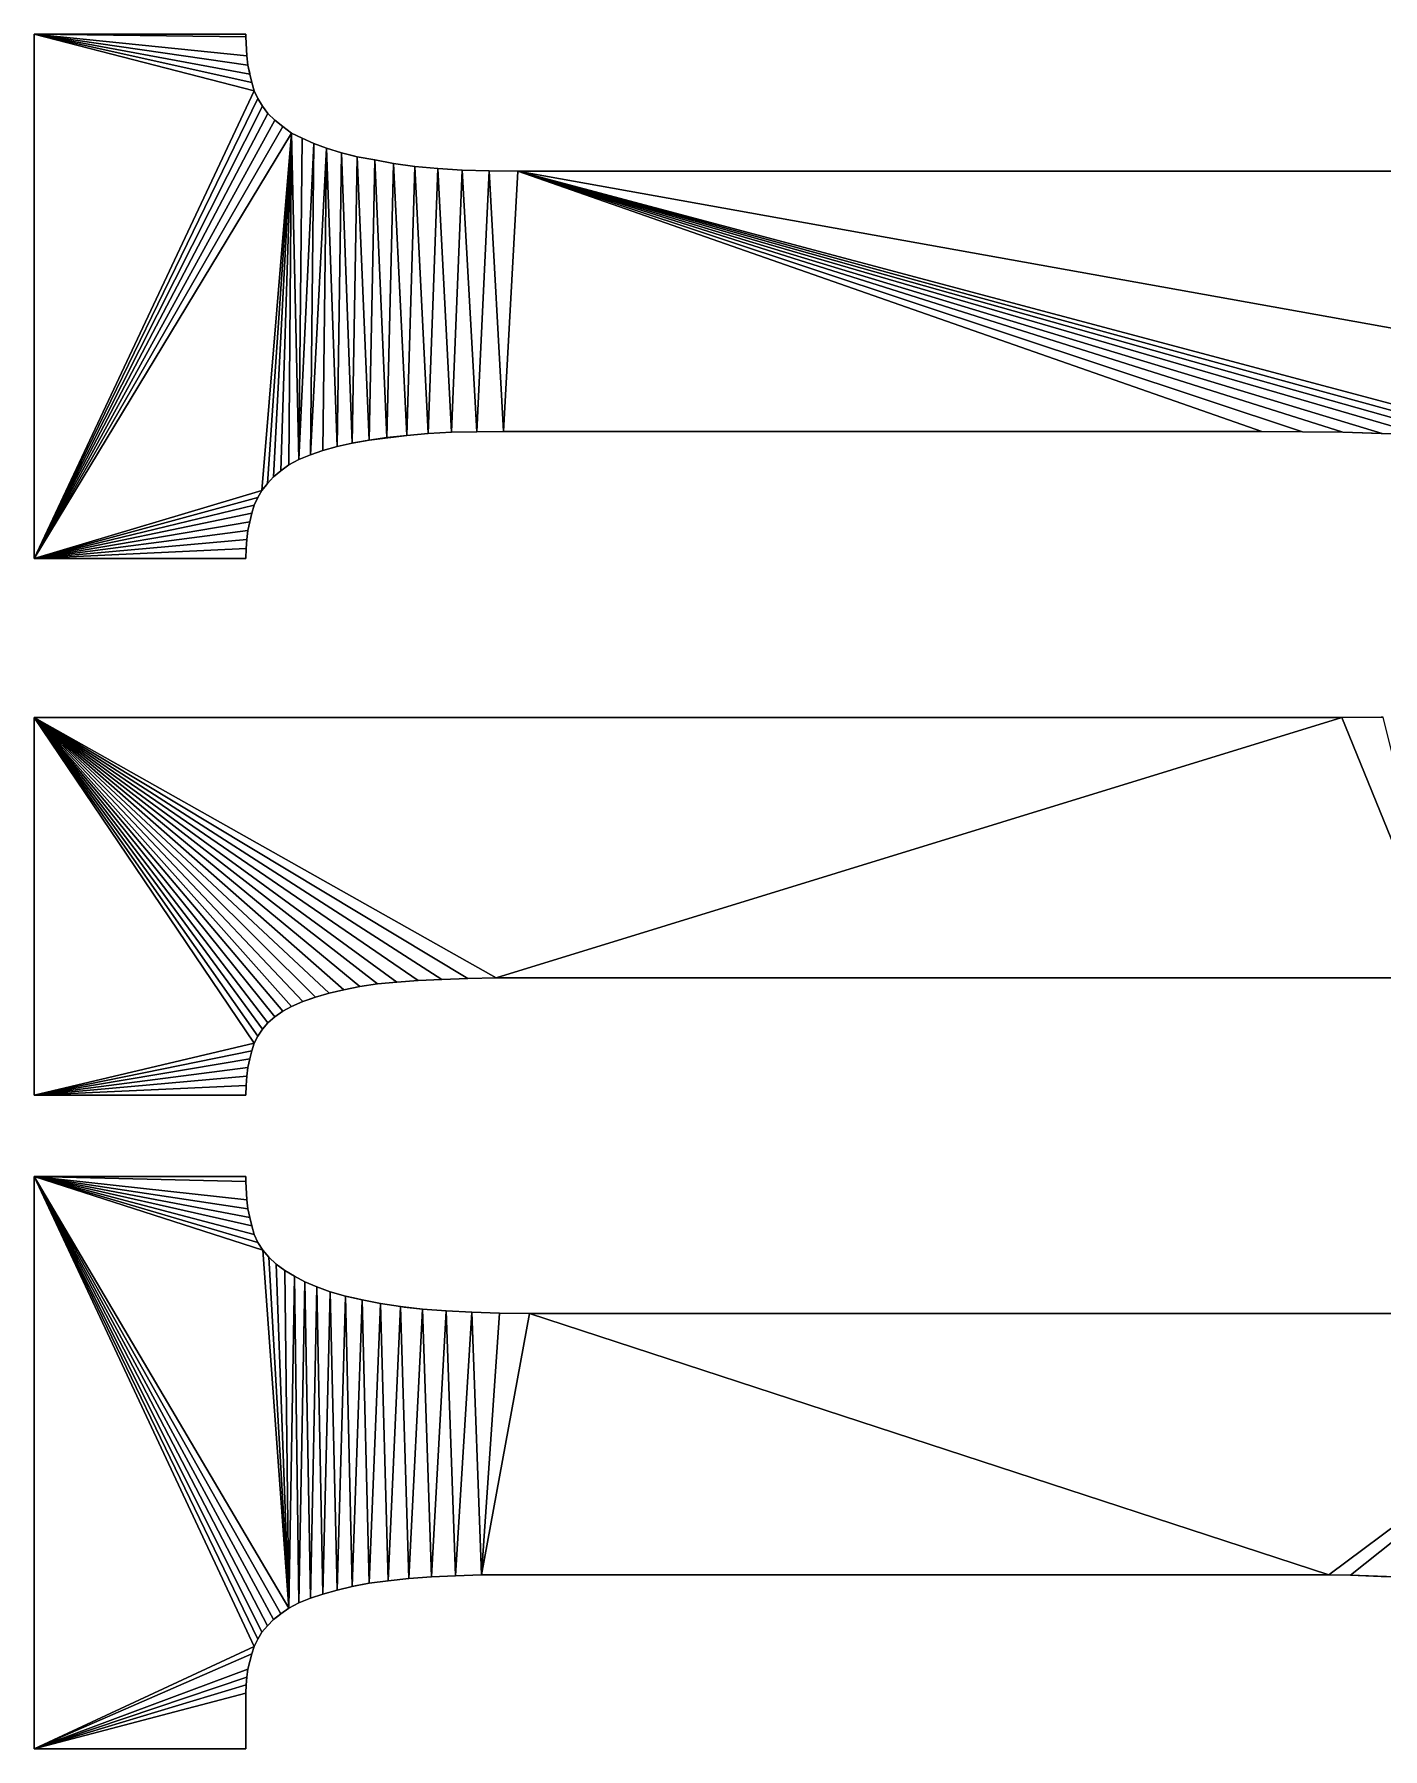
# Model space of a CAD drawing. Header units: inches. Extents: x 62 to 1153, y 3 to 780.
# Drawn here: x 387.752 to 391.11, y 221.421 to 225.691 of the extents above; entities that cross this region are included whole.
import ezdxf

# ---------------------------------------------------------------- set-up
doc = ezdxf.new("R2010")
doc.units = ezdxf.units.IN
doc.header["$MEASUREMENT"] = 0
doc.layers.add('ConstLine', color=6, linetype='Continuous')

msp = doc.modelspace()

# ---------------------------------------------------------------- linework, layer by layer
at = {"layer": 'ConstLine'}
for points in [[(388.2789, 225.6906, 5), (387.7519, 225.6906, 5), (388.2789, 225.6846, 5)], [(388.2809, 225.6366, 5), (388.2789, 225.6846, 5), (387.7519, 225.6906, 5)], [(388.2809, 225.6366, 5), (387.7519, 225.6906, 5), (388.2839, 225.6136, 5)], [(387.7519, 225.6906, 5), (388.2889, 225.5916, 5), (388.2839, 225.6136, 5)], [(387.7519, 225.6906, 5), (388.2939, 225.5706, 5), (388.2889, 225.5916, 5)], [(388.2939, 225.5706, 5), (387.7519, 225.6906, 5), (388.2999, 225.5496, 5)], [(387.7519, 225.6906, 5), (387.7519, 224.3846, 5), (388.2999, 225.5496, 5)], [(387.7519, 225.6906, 5), (388.2789, 225.6906, 5), (388.2789, 225.6906, 4)], [(387.7519, 225.6906, 4), (387.7519, 224.3846, 4), (387.7519, 225.6906, 5)], [(388.2789, 225.6906, 4), (387.7519, 225.6906, 4), (387.7519, 225.6906, 5)], [(387.7519, 224.3846, 4), (387.7519, 224.3846, 5), (387.7519, 225.6906, 5)], [(388.2789, 225.6906, 4), (388.2789, 225.6906, 5), (388.2789, 225.6846, 5)], [(388.2789, 225.6906, 4), (388.2789, 225.6846, 5), (388.2789, 225.6846, 4)], [(388.2789, 225.6846, 4), (388.2789, 225.6846, 5), (388.2809, 225.6366, 5)], [(388.2789, 225.6846, 4), (388.2809, 225.6366, 5), (388.2809, 225.6366, 4)], [(388.2809, 225.6366, 4), (388.2809, 225.6366, 5), (388.2839, 225.6136, 5)], [(388.2809, 225.6366, 4), (388.2839, 225.6136, 5), (388.2839, 225.6136, 4)], [(388.2839, 225.6136, 4), (388.2839, 225.6136, 5), (388.2886, 225.5926, 4)], [(388.2839, 225.6136, 5), (388.2889, 225.5916, 5), (388.2886, 225.5926, 4)], [(388.2889, 225.5916, 4), (388.2886, 225.5926, 4), (388.2889, 225.5916, 5)], [(388.2889, 225.5916, 4), (388.2889, 225.5916, 5), (388.2939, 225.5706, 5)], [(388.2889, 225.5916, 4), (388.2939, 225.5706, 5), (388.2939, 225.5706, 4)], [(388.3089, 225.5306, 5), (388.2999, 225.5496, 5), (387.7519, 224.3846, 5)], [(388.2939, 225.5706, 4), (388.2939, 225.5706, 5), (388.2999, 225.5496, 5)], [(388.2939, 225.5706, 4), (388.2999, 225.5496, 5), (388.2999, 225.5496, 4)], [(388.2999, 225.5496, 4), (388.2999, 225.5496, 5), (388.3089, 225.5306, 5)], [(388.2999, 225.5496, 4), (388.3089, 225.5306, 5), (388.3089, 225.5306, 4)], [(388.3199, 225.5116, 5), (388.3089, 225.5306, 5), (387.7519, 224.3846, 5)], [(388.3339, 225.4936, 5), (388.3199, 225.5116, 5), (387.7519, 224.3846, 5)], [(388.3089, 225.5306, 4), (388.3089, 225.5306, 5), (388.3199, 225.5116, 5)], [(388.3089, 225.5306, 4), (388.3199, 225.5116, 5), (388.3199, 225.5116, 4)], [(388.3199, 225.5116, 4), (388.3199, 225.5116, 5), (388.3339, 225.4936, 5)], [(388.3199, 225.5116, 4), (388.3339, 225.4936, 5), (388.3339, 225.4936, 4)], [(388.3509, 225.4766, 5), (388.3339, 225.4936, 5), (387.7519, 224.3846, 5)], [(388.3509, 225.4766, 5), (387.7519, 224.3846, 5), (388.3709, 225.4606, 5)], [(388.3929, 225.4446, 5), (388.3709, 225.4606, 5), (387.7519, 224.3846, 5)], [(388.3339, 225.4936, 4), (388.3339, 225.4936, 5), (388.3509, 225.4766, 5)], [(388.3339, 225.4936, 4), (388.3509, 225.4766, 5), (388.3509, 225.4766, 4)], [(388.3709, 225.4606, 4), (388.3509, 225.4766, 4), (388.3509, 225.4766, 5)], [(388.3709, 225.4606, 4), (388.3509, 225.4766, 5), (388.3709, 225.4606, 5)], [(388.3929, 225.4446, 4), (388.3709, 225.4606, 4), (388.3709, 225.4606, 5)], [(388.3929, 225.4446, 4), (388.3709, 225.4606, 5), (388.3929, 225.4446, 5)], [(387.7519, 224.3846, 5), (388.3189, 224.5546, 5), (388.3929, 225.4446, 5)], [(388.3329, 224.5716, 5), (388.3929, 225.4446, 5), (388.3189, 224.5546, 5)], [(388.3329, 224.5716, 5), (388.3479, 224.5886, 5), (388.3929, 225.4446, 5)], [(388.3479, 224.5886, 5), (388.3659, 224.6036, 5), (388.3929, 225.4446, 5)], [(388.3659, 224.6036, 5), (388.3859, 224.6186, 5), (388.3929, 225.4446, 5)], [(388.3859, 224.6186, 5), (388.4109, 224.6316, 5), (388.3929, 225.4446, 5)], [(388.4189, 225.4316, 5), (388.3929, 225.4446, 5), (388.4109, 224.6316, 5)], [(388.4189, 225.4316, 4), (388.3929, 225.4446, 4), (388.3929, 225.4446, 5)], [(388.4189, 225.4316, 4), (388.3929, 225.4446, 5), (388.4189, 225.4316, 5)], [(388.4479, 225.4186, 5), (388.4189, 225.4316, 5), (388.4109, 224.6316, 5)], [(388.4109, 224.6316, 5), (388.4399, 224.6436, 5), (388.4479, 225.4186, 5)], [(388.4479, 225.4186, 4), (388.4189, 225.4316, 4), (388.4189, 225.4316, 5)], [(388.4479, 225.4186, 4), (388.4189, 225.4316, 5), (388.4479, 225.4186, 5)], [(388.4799, 225.4066, 5), (388.4479, 225.4186, 5), (388.4399, 224.6436, 5)], [(388.4799, 225.4066, 4), (388.4479, 225.4186, 4), (388.4479, 225.4186, 5)], [(388.4799, 225.4066, 4), (388.4479, 225.4186, 5), (388.4799, 225.4066, 5)], [(388.4399, 224.6436, 5), (388.4709, 224.6536, 5), (388.4799, 225.4066, 5)], [(388.4709, 224.6536, 5), (388.5059, 224.6636, 5), (388.4799, 225.4066, 5)], [(388.5169, 225.3956, 5), (388.4799, 225.4066, 5), (388.5059, 224.6636, 5)], [(388.5169, 225.3956, 4), (388.4799, 225.4066, 4), (388.4799, 225.4066, 5)], [(388.5169, 225.3956, 4), (388.4799, 225.4066, 5), (388.5169, 225.3956, 5)], [(388.5059, 224.6636, 5), (388.5439, 224.6726, 5), (388.5169, 225.3956, 5)], [(388.5559, 225.3856, 5), (388.5169, 225.3956, 5), (388.5439, 224.6726, 5)], [(388.5469, 225.3879, 4), (388.5169, 225.3956, 4), (388.5169, 225.3956, 5)], [(388.5469, 225.3879, 4), (388.5169, 225.3956, 5), (388.5559, 225.3856, 5)], [(388.5439, 224.6726, 5), (388.5859, 224.6796, 5), (388.5559, 225.3856, 5)], [(388.5493, 225.3873, 4), (388.5469, 225.3879, 4), (388.5559, 225.3856, 5)], [(388.5559, 225.3856, 4), (388.5493, 225.3873, 4), (388.5559, 225.3856, 5)], [(388.5999, 225.3776, 5), (388.5559, 225.3856, 5), (388.5859, 224.6796, 5)], [(388.5999, 225.3776, 4), (388.5559, 225.3856, 4), (388.5559, 225.3856, 5)], [(388.5999, 225.3776, 4), (388.5559, 225.3856, 5), (388.5999, 225.3776, 5)], [(388.5859, 224.6796, 5), (388.6299, 224.6866, 5), (388.5999, 225.3776, 5)], [(388.6469, 225.3686, 5), (388.5999, 225.3776, 5), (388.6299, 224.6866, 5)], [(388.6469, 225.3686, 4), (388.5999, 225.3776, 4), (388.5999, 225.3776, 5)], [(388.6469, 225.3686, 4), (388.5999, 225.3776, 5), (388.6469, 225.3686, 5)], [(388.6299, 224.6866, 5), (388.6799, 224.6916, 5), (388.6469, 225.3686, 5)], [(388.6999, 225.3616, 5), (388.6469, 225.3686, 5), (388.6799, 224.6916, 5)], [(388.6999, 225.3616, 4), (388.6469, 225.3686, 4), (388.6469, 225.3686, 5)], [(388.6999, 225.3616, 4), (388.6469, 225.3686, 5), (388.6999, 225.3616, 5)], [(388.6799, 224.6916, 5), (388.7329, 224.6966, 5), (388.6999, 225.3616, 5)], [(388.7569, 225.3566, 5), (388.6999, 225.3616, 5), (388.7329, 224.6966, 5)], [(388.7569, 225.3566, 4), (388.6999, 225.3616, 4), (388.6999, 225.3616, 5)], [(388.7569, 225.3566, 4), (388.6999, 225.3616, 5), (388.7569, 225.3566, 5)], [(388.7329, 224.6966, 5), (388.7909, 224.6996, 5), (388.7569, 225.3566, 5)], [(388.8179, 225.3526, 5), (388.7569, 225.3566, 5), (388.7909, 224.6996, 5)], [(388.8179, 225.3526, 4), (388.7569, 225.3566, 4), (388.7569, 225.3566, 5)], [(388.8179, 225.3526, 4), (388.7569, 225.3566, 5), (388.8179, 225.3526, 5)], [(388.7909, 224.6996, 5), (388.8539, 224.7006, 5), (388.8179, 225.3526, 5)], [(388.8849, 225.3506, 5), (388.8179, 225.3526, 5), (388.8539, 224.7006, 5)], [(388.8849, 225.3506, 4), (388.8179, 225.3526, 4), (388.8179, 225.3526, 5)], [(388.8849, 225.3506, 4), (388.8179, 225.3526, 5), (388.8849, 225.3506, 5)], [(388.8539, 224.7006, 5), (388.9209, 224.7016, 5), (388.8849, 225.3506, 5)], [(388.9559, 225.3496, 5), (388.8849, 225.3506, 5), (388.9209, 224.7016, 5)], [(388.9559, 225.3496, 4), (388.8849, 225.3506, 4), (388.8849, 225.3506, 5)], [(388.9559, 225.3496, 4), (388.8849, 225.3506, 5), (388.9559, 225.3496, 5)], [(390.8089, 224.7016, 5), (388.9559, 225.3496, 5), (388.9209, 224.7016, 5)], [(391.3939, 224.6826, 5), (391.4839, 224.6766, 5), (388.9559, 225.3496, 5)], [(391.2999, 224.6886, 5), (391.3939, 224.6826, 5), (388.9559, 225.3496, 5)], [(388.9559, 225.3496, 5), (391.1089, 224.6966, 5), (391.2049, 224.6936, 5)], [(391.2049, 224.6936, 5), (391.2999, 224.6886, 5), (388.9559, 225.3496, 5)], [(391.1089, 224.6966, 5), (388.9559, 225.3496, 5), (391.0109, 224.6996, 5)], [(390.9109, 224.7006, 5), (391.0109, 224.6996, 5), (388.9559, 225.3496, 5)], [(390.9109, 224.7006, 5), (388.9559, 225.3496, 5), (390.8089, 224.7016, 5)], [(388.9559, 225.3496, 5), (394.1449, 225.3496, 5), (392.1309, 225.3496, 4)], [(392.1309, 225.3496, 4), (388.9559, 225.3496, 4), (388.9559, 225.3496, 5)], [(388.9559, 225.3496, 5), (392.3769, 224.7356, 5), (394.1449, 225.3496, 5)], [(388.9559, 225.3496, 5), (391.4839, 224.6766, 5), (392.3769, 224.7356, 5)], [(388.6299, 224.6866, 4), (388.5859, 224.6796, 4), (388.6799, 224.6916, 4)], [(388.6799, 224.6916, 4), (388.6799, 224.6916, 5), (388.6299, 224.6866, 5)], [(388.6799, 224.6916, 4), (388.6299, 224.6866, 5), (388.6299, 224.6866, 4)], [(388.7329, 224.6966, 4), (388.7329, 224.6966, 5), (388.6799, 224.6916, 5)], [(388.7329, 224.6966, 4), (388.6799, 224.6916, 5), (388.6799, 224.6916, 4)], [(388.7909, 224.6996, 4), (388.7909, 224.6996, 5), (388.7329, 224.6966, 5)], [(388.7909, 224.6996, 4), (388.7329, 224.6966, 5), (388.7329, 224.6966, 4)], [(388.8539, 224.7006, 4), (388.8539, 224.7006, 5), (388.7909, 224.6996, 5)], [(388.8539, 224.7006, 4), (388.7909, 224.6996, 5), (388.7909, 224.6996, 4)], [(388.9209, 224.7016, 4), (388.9209, 224.7016, 5), (388.8539, 224.7006, 5)], [(388.9209, 224.7016, 4), (388.8539, 224.7006, 5), (388.8539, 224.7006, 4)], [(388.9209, 224.7016, 4), (390.8089, 224.7016, 4), (388.9209, 224.7016, 5)], [(390.8089, 224.7016, 5), (388.9209, 224.7016, 5), (390.8089, 224.7016, 4)], [(390.9109, 224.7006, 4), (390.9109, 224.7006, 5), (390.8089, 224.7016, 5)], [(390.9109, 224.7006, 4), (390.8089, 224.7016, 5), (390.8089, 224.7016, 4)], [(391.0109, 224.6996, 4), (391.0109, 224.6996, 5), (390.9109, 224.7006, 5)], [(391.0109, 224.6996, 4), (390.9109, 224.7006, 5), (390.9109, 224.7006, 4)], [(391.0109, 224.6996, 4), (391.1069, 224.6967, 4), (391.0109, 224.6996, 5)], [(391.1089, 224.6966, 5), (391.0109, 224.6996, 5), (391.1069, 224.6967, 4)], [(391.1089, 224.6966, 4), (391.1089, 224.6966, 5), (391.1069, 224.6967, 4)], [(391.2049, 224.6936, 4), (391.2049, 224.6936, 5), (391.1089, 224.6966, 5)], [(391.2049, 224.6936, 4), (391.1089, 224.6966, 5), (391.1089, 224.6966, 4)], [(388.4709, 224.6536, 4), (388.4709, 224.6536, 5), (388.4399, 224.6436, 5)], [(388.4709, 224.6536, 4), (388.4399, 224.6436, 5), (388.4399, 224.6436, 4)], [(388.5059, 224.6636, 4), (388.5059, 224.6636, 5), (388.4709, 224.6536, 5)], [(388.5059, 224.6636, 4), (388.4709, 224.6536, 5), (388.4709, 224.6536, 4)], [(388.5439, 224.6726, 4), (388.5439, 224.6726, 5), (388.5059, 224.6636, 5)], [(388.5439, 224.6726, 4), (388.5059, 224.6636, 5), (388.5059, 224.6636, 4)], [(388.5859, 224.6796, 5), (388.5439, 224.6726, 5), (388.5469, 224.6731, 4)], [(388.5439, 224.6726, 4), (388.5469, 224.6731, 4), (388.5439, 224.6726, 5)], [(388.5859, 224.6796, 4), (388.5859, 224.6796, 5), (388.5469, 224.6731, 4)], [(388.6299, 224.6866, 4), (388.6299, 224.6866, 5), (388.5859, 224.6796, 5)], [(388.6299, 224.6866, 4), (388.5859, 224.6796, 5), (388.5859, 224.6796, 4)], [(388.3659, 224.6036, 4), (388.3659, 224.6036, 5), (388.3479, 224.5886, 5)], [(388.3659, 224.6036, 4), (388.3479, 224.5886, 5), (388.3479, 224.5886, 4)], [(388.3859, 224.6186, 4), (388.3859, 224.6186, 5), (388.3659, 224.6036, 5)], [(388.3859, 224.6186, 4), (388.3659, 224.6036, 5), (388.3659, 224.6036, 4)], [(388.4109, 224.6316, 4), (388.4109, 224.6316, 5), (388.3859, 224.6186, 5)], [(388.4109, 224.6316, 4), (388.3859, 224.6186, 5), (388.3859, 224.6186, 4)], [(388.4399, 224.6436, 4), (388.4399, 224.6436, 5), (388.4109, 224.6316, 5)], [(388.4399, 224.6436, 4), (388.4109, 224.6316, 5), (388.4109, 224.6316, 4)], [(388.3329, 224.5716, 5), (388.3189, 224.5546, 5), (388.3304, 224.5686, 4)], [(388.3189, 224.5546, 4), (388.3304, 224.5686, 4), (388.3189, 224.5546, 5)], [(388.3329, 224.5716, 4), (388.3329, 224.5716, 5), (388.3304, 224.5686, 4)], [(388.3479, 224.5886, 4), (388.3479, 224.5886, 5), (388.3329, 224.5716, 5)], [(388.3479, 224.5886, 4), (388.3329, 224.5716, 5), (388.3329, 224.5716, 4)], [(388.3189, 224.5546, 5), (387.7519, 224.3846, 5), (388.3089, 224.5366, 5)], [(388.2999, 224.5176, 5), (388.3089, 224.5366, 5), (387.7519, 224.3846, 5)], [(388.2939, 224.4976, 5), (388.2999, 224.5176, 5), (387.7519, 224.3846, 5)], [(388.2999, 224.5176, 4), (388.2999, 224.5176, 5), (388.2939, 224.4976, 5)], [(388.2999, 224.5176, 4), (388.2939, 224.4976, 5), (388.2939, 224.4976, 4)], [(388.3089, 224.5366, 4), (388.3089, 224.5366, 5), (388.2999, 224.5176, 5)], [(388.3089, 224.5366, 4), (388.2999, 224.5176, 5), (388.2999, 224.5176, 4)], [(388.3189, 224.5546, 4), (388.3189, 224.5546, 5), (388.3089, 224.5366, 5)], [(388.3189, 224.5546, 4), (388.3089, 224.5366, 5), (388.3089, 224.5366, 4)], [(388.2889, 224.4766, 5), (388.2939, 224.4976, 5), (387.7519, 224.3846, 5)], [(388.2839, 224.4546, 5), (388.2889, 224.4766, 5), (387.7519, 224.3846, 5)], [(388.2889, 224.4766, 4), (388.2889, 224.4766, 5), (388.2839, 224.4546, 5)], [(388.2889, 224.4766, 4), (388.2839, 224.4546, 5), (388.2839, 224.4546, 4)], [(388.2939, 224.4976, 4), (388.2939, 224.4976, 5), (388.2889, 224.4766, 5)], [(388.2939, 224.4976, 4), (388.2889, 224.4766, 5), (388.2889, 224.4766, 4)], [(388.2809, 224.4326, 5), (388.2839, 224.4546, 5), (387.7519, 224.3846, 5)], [(388.2799, 224.4096, 5), (388.2809, 224.4326, 5), (387.7519, 224.3846, 5)], [(388.2809, 224.4326, 4), (388.2809, 224.4326, 5), (388.2799, 224.4096, 5)], [(388.2809, 224.4326, 4), (388.2799, 224.4096, 5), (388.2799, 224.4096, 4)], [(388.2839, 224.4546, 4), (388.2839, 224.4546, 5), (388.2809, 224.4326, 5)], [(388.2839, 224.4546, 4), (388.2809, 224.4326, 5), (388.2809, 224.4326, 4)], [(388.2789, 224.3846, 5), (388.2799, 224.4096, 5), (387.7519, 224.3846, 5)], [(388.2799, 224.4096, 4), (388.2799, 224.4096, 5), (388.2789, 224.3846, 5)], [(388.2799, 224.4096, 4), (388.2789, 224.3846, 5), (388.2789, 224.3846, 4)], [(388.2789, 224.3846, 5), (387.7519, 224.3846, 5), (387.7519, 224.3846, 4)], [(388.2789, 224.3846, 5), (387.7519, 224.3846, 4), (388.2789, 224.3846, 4)], [(388.8319, 223.3386, 5), (388.9019, 223.3406, 5), (387.7519, 223.9886, 5)], [(391.0089, 223.9886, 5), (387.7519, 223.9886, 5), (388.9019, 223.3406, 5)], [(388.7669, 223.3366, 5), (388.8319, 223.3386, 5), (387.7519, 223.9886, 5)], [(388.6549, 223.3296, 5), (388.7079, 223.3336, 5), (387.7519, 223.9886, 5)], [(388.7079, 223.3336, 5), (388.7669, 223.3366, 5), (387.7519, 223.9886, 5)], [(388.6069, 223.3256, 5), (388.6549, 223.3296, 5), (387.7519, 223.9886, 5)], [(388.5629, 223.3186, 5), (388.6069, 223.3256, 5), (387.7519, 223.9886, 5)], [(388.5629, 223.3186, 5), (387.7519, 223.9886, 5), (388.5229, 223.3106, 5)], [(388.4859, 223.3026, 5), (387.7519, 223.9886, 5), (388.4519, 223.2926, 5)], [(388.4859, 223.3026, 5), (388.5229, 223.3106, 5), (387.7519, 223.9886, 5)], [(388.4519, 223.2926, 5), (387.7519, 223.9886, 5), (388.4209, 223.2816, 5)], [(388.3929, 223.2696, 5), (388.4209, 223.2816, 5), (387.7519, 223.9886, 5)], [(388.3509, 223.2436, 5), (388.3709, 223.2576, 5), (387.7519, 223.9886, 5)], [(388.3709, 223.2576, 5), (388.3929, 223.2696, 5), (387.7519, 223.9886, 5)], [(388.3339, 223.2286, 5), (388.3509, 223.2436, 5), (387.7519, 223.9886, 5)], [(388.3199, 223.2126, 5), (388.3339, 223.2286, 5), (387.7519, 223.9886, 5)], [(387.7519, 223.0486, 5), (388.2999, 223.1776, 5), (387.7519, 223.9886, 5)], [(388.3199, 223.2126, 5), (387.7519, 223.9886, 5), (388.3089, 223.1956, 5)], [(388.3089, 223.1956, 5), (387.7519, 223.9886, 5), (388.2999, 223.1776, 5)], [(391.0089, 223.9886, 4), (387.7519, 223.9886, 5), (391.0089, 223.9886, 5)], [(391.0089, 223.9886, 4), (387.7519, 223.9886, 4), (387.7519, 223.9886, 5)], [(387.7519, 223.0486, 5), (387.7519, 223.9886, 5), (387.7519, 223.0486, 4)], [(387.7519, 223.9886, 4), (387.7519, 223.0486, 4), (387.7519, 223.9886, 5)], [(391.0089, 223.9886, 5), (388.9019, 223.3406, 5), (391.2729, 223.3406, 5)], [(391.1119, 223.9896, 5), (391.0089, 223.9886, 5), (391.2729, 223.3406, 5)], [(391.1069, 223.9896, 4), (391.0089, 223.9886, 4), (391.0089, 223.9886, 5)], [(391.1069, 223.9896, 4), (391.0089, 223.9886, 5), (391.1119, 223.9896, 5)], [(391.1119, 223.9896, 4), (391.1069, 223.9896, 4), (391.1119, 223.9896, 5)], [(388.6069, 223.3256, 4), (388.6069, 223.3256, 5), (388.5629, 223.3186, 5)], [(388.6069, 223.3256, 4), (388.5629, 223.3186, 5), (388.5629, 223.3186, 4)], [(388.6549, 223.3296, 4), (388.6549, 223.3296, 5), (388.6069, 223.3256, 5)], [(388.6549, 223.3296, 4), (388.6069, 223.3256, 5), (388.6069, 223.3256, 4)], [(388.7079, 223.3336, 4), (388.7079, 223.3336, 5), (388.6549, 223.3296, 5)], [(388.7079, 223.3336, 4), (388.6549, 223.3296, 5), (388.6549, 223.3296, 4)], [(388.7669, 223.3366, 4), (388.7669, 223.3366, 5), (388.7079, 223.3336, 5)], [(388.7669, 223.3366, 4), (388.7079, 223.3336, 5), (388.7079, 223.3336, 4)], [(388.8319, 223.3386, 4), (388.8319, 223.3386, 5), (388.7669, 223.3366, 5)], [(388.8319, 223.3386, 4), (388.7669, 223.3366, 5), (388.7669, 223.3366, 4)], [(388.9019, 223.3406, 4), (388.9019, 223.3406, 5), (388.8319, 223.3386, 5)], [(388.9019, 223.3406, 4), (388.8319, 223.3386, 5), (388.8319, 223.3386, 4)], [(388.9019, 223.3406, 4), (391.2729, 223.3406, 4), (388.9019, 223.3406, 5)], [(391.2729, 223.3406, 5), (388.9019, 223.3406, 5), (391.2729, 223.3406, 4)], [(388.4209, 223.2816, 4), (388.4209, 223.2816, 5), (388.3929, 223.2696, 5)], [(388.3929, 223.2696, 5), (388.3929, 223.2696, 4), (388.4209, 223.2816, 4)], [(388.4209, 223.2816, 5), (388.4406, 223.2886, 4), (388.4519, 223.2926, 5)], [(388.4209, 223.2816, 4), (388.4406, 223.2886, 4), (388.4209, 223.2816, 5)], [(388.4519, 223.2926, 4), (388.4519, 223.2926, 5), (388.4406, 223.2886, 4)], [(388.4519, 223.2926, 5), (388.4519, 223.2926, 4), (388.4859, 223.3026, 5)], [(388.4859, 223.3026, 4), (388.4859, 223.3026, 5), (388.4519, 223.2926, 4)], [(388.4859, 223.3026, 5), (388.4859, 223.3026, 4), (388.5229, 223.3106, 5)], [(388.5229, 223.3106, 5), (388.4859, 223.3026, 4), (388.5229, 223.3106, 4)], [(388.5229, 223.3106, 5), (388.5469, 223.3154, 4), (388.5629, 223.3186, 5)], [(388.5229, 223.3106, 4), (388.5469, 223.3154, 4), (388.5229, 223.3106, 5)], [(388.5629, 223.3186, 4), (388.5629, 223.3186, 5), (388.5469, 223.3154, 4)], [(388.3509, 223.2436, 5), (388.3339, 223.2286, 5), (388.3339, 223.2286, 4)], [(388.3509, 223.2436, 4), (388.3509, 223.2436, 5), (388.3339, 223.2286, 4)], [(388.3709, 223.2576, 5), (388.3509, 223.2436, 5), (388.3709, 223.2576, 4)], [(388.3509, 223.2436, 5), (388.3509, 223.2436, 4), (388.3709, 223.2576, 4)], [(388.3709, 223.2576, 5), (388.3709, 223.2576, 4), (388.3929, 223.2696, 5)], [(388.3929, 223.2696, 4), (388.3929, 223.2696, 5), (388.3709, 223.2576, 4)], [(388.3089, 223.1956, 4), (388.3089, 223.1956, 5), (388.2999, 223.1776, 5)], [(388.3089, 223.1956, 4), (388.2999, 223.1776, 5), (388.2999, 223.1776, 4)], [(388.3089, 223.1956, 4), (388.3199, 223.2126, 4), (388.3089, 223.1956, 5)], [(388.3199, 223.2126, 5), (388.3089, 223.1956, 5), (388.3199, 223.2126, 4)], [(388.3199, 223.2126, 5), (388.3199, 223.2126, 4), (388.3339, 223.2286, 5)], [(388.3339, 223.2286, 4), (388.3339, 223.2286, 5), (388.3199, 223.2126, 4)], [(388.2939, 223.1586, 5), (388.2999, 223.1776, 5), (387.7519, 223.0486, 5)], [(388.2889, 223.1386, 5), (388.2939, 223.1586, 5), (387.7519, 223.0486, 5)], [(388.2939, 223.1586, 4), (388.2939, 223.1586, 5), (388.2889, 223.1386, 5)], [(388.2939, 223.1586, 4), (388.2889, 223.1386, 5), (388.2889, 223.1386, 4)], [(388.2999, 223.1776, 5), (388.2939, 223.1586, 5), (388.2939, 223.1586, 4)], [(388.2999, 223.1776, 4), (388.2999, 223.1776, 5), (388.2939, 223.1586, 4)], [(388.2839, 223.1176, 5), (388.2889, 223.1386, 5), (387.7519, 223.0486, 5)], [(388.2809, 223.0956, 5), (388.2839, 223.1176, 5), (387.7519, 223.0486, 5)], [(388.2809, 223.0956, 5), (388.2809, 223.0956, 4), (388.2839, 223.1176, 5)], [(388.2839, 223.1176, 4), (388.2839, 223.1176, 5), (388.2809, 223.0956, 4)], [(388.2839, 223.1176, 5), (388.2839, 223.1176, 4), (388.2889, 223.1386, 5)], [(388.2889, 223.1386, 4), (388.2889, 223.1386, 5), (388.2839, 223.1176, 4)], [(388.2799, 223.0726, 5), (388.2809, 223.0956, 5), (387.7519, 223.0486, 5)], [(387.7519, 223.0486, 5), (388.2789, 223.0486, 5), (388.2799, 223.0726, 5)], [(388.2789, 223.0486, 4), (388.2799, 223.0726, 4), (388.2789, 223.0486, 5)], [(388.2799, 223.0726, 5), (388.2789, 223.0486, 5), (388.2799, 223.0726, 4)], [(388.2799, 223.0726, 4), (388.2809, 223.0956, 4), (388.2799, 223.0726, 5)], [(388.2809, 223.0956, 5), (388.2799, 223.0726, 5), (388.2809, 223.0956, 4)], [(388.2789, 223.0486, 4), (388.2789, 223.0486, 5), (387.7519, 223.0486, 4)], [(387.7519, 223.0486, 5), (387.7519, 223.0486, 4), (388.2789, 223.0486, 5)], [(388.2809, 222.7876, 5), (388.2789, 222.8336, 5), (387.7519, 222.8456, 5)], [(387.7519, 222.8456, 5), (388.2789, 222.8336, 5), (388.2789, 222.8456, 5)], [(388.2889, 222.7436, 5), (388.2839, 222.7656, 5), (387.7519, 222.8456, 5)], [(388.2809, 222.7876, 5), (387.7519, 222.8456, 5), (388.2839, 222.7656, 5)], [(388.2939, 222.7226, 5), (388.2889, 222.7436, 5), (387.7519, 222.8456, 5)], [(388.2999, 222.7016, 5), (388.2939, 222.7226, 5), (387.7519, 222.8456, 5)], [(388.3089, 222.6816, 5), (388.2999, 222.7016, 5), (387.7519, 222.8456, 5)], [(388.3859, 221.7706, 5), (387.7519, 222.8456, 5), (388.3659, 221.7566, 5)], [(388.3479, 221.7426, 5), (388.3659, 221.7566, 5), (387.7519, 222.8456, 5)], [(388.3479, 221.7426, 5), (387.7519, 222.8456, 5), (388.3329, 221.7266, 5)], [(388.3189, 221.7106, 5), (388.3329, 221.7266, 5), (387.7519, 222.8456, 5)], [(388.3089, 221.6936, 5), (388.3189, 221.7106, 5), (387.7519, 222.8456, 5)], [(388.3089, 221.6936, 5), (387.7519, 222.8456, 5), (388.2999, 221.6756, 5)], [(387.7519, 222.8456, 5), (387.7519, 221.4206, 5), (388.2999, 221.6756, 5)], [(387.7519, 222.8456, 5), (388.3859, 221.7706, 5), (388.3209, 222.6626, 5)], [(388.3209, 222.6626, 5), (388.3089, 222.6816, 5), (387.7519, 222.8456, 5)], [(388.2789, 222.8456, 4), (387.7519, 222.8456, 4), (388.2789, 222.8456, 5)], [(387.7519, 222.8456, 4), (387.7519, 222.8456, 5), (388.2789, 222.8456, 5)], [(387.7519, 222.8456, 4), (387.7519, 221.4206, 4), (387.7519, 221.4206, 5)], [(387.7519, 222.8456, 4), (387.7519, 221.4206, 5), (387.7519, 222.8456, 5)], [(388.2789, 222.8336, 4), (388.2789, 222.8456, 5), (388.2789, 222.8336, 5)], [(388.2789, 222.8336, 4), (388.2789, 222.8456, 4), (388.2789, 222.8456, 5)], [(388.2809, 222.7876, 4), (388.2789, 222.8336, 4), (388.2809, 222.7876, 5)], [(388.2789, 222.8336, 5), (388.2809, 222.7876, 5), (388.2789, 222.8336, 4)], [(388.2809, 222.7876, 4), (388.2809, 222.7876, 5), (388.2839, 222.7656, 5)], [(388.2839, 222.7656, 4), (388.2809, 222.7876, 4), (388.2839, 222.7656, 5)], [(388.2889, 222.7436, 4), (388.2839, 222.7656, 4), (388.2889, 222.7436, 5)], [(388.2839, 222.7656, 5), (388.2889, 222.7436, 5), (388.2839, 222.7656, 4)], [(388.2939, 222.7226, 5), (388.2939, 222.7226, 4), (388.2889, 222.7436, 5)], [(388.2889, 222.7436, 4), (388.2889, 222.7436, 5), (388.2939, 222.7226, 4)], [(388.2999, 222.7016, 4), (388.2939, 222.7226, 4), (388.2999, 222.7016, 5)], [(388.2939, 222.7226, 5), (388.2999, 222.7016, 5), (388.2939, 222.7226, 4)], [(388.2999, 222.7016, 4), (388.2999, 222.7016, 5), (388.3089, 222.6816, 5)], [(388.2999, 222.7016, 4), (388.3089, 222.6816, 5), (388.3089, 222.6816, 4)], [(388.3089, 222.6816, 4), (388.3089, 222.6816, 5), (388.3209, 222.6626, 4)], [(388.3209, 222.6626, 5), (388.3209, 222.6626, 4), (388.3089, 222.6816, 5)], [(388.3359, 222.6446, 5), (388.3209, 222.6626, 5), (388.3859, 221.7706, 5)], [(388.3359, 222.6446, 4), (388.3209, 222.6626, 4), (388.3359, 222.6446, 5)], [(388.3209, 222.6626, 5), (388.3359, 222.6446, 5), (388.3209, 222.6626, 4)], [(388.3539, 222.6276, 5), (388.3359, 222.6446, 5), (388.3859, 221.7706, 5)], [(388.3539, 222.6276, 4), (388.3359, 222.6446, 5), (388.3539, 222.6276, 5)], [(388.3359, 222.6446, 5), (388.3539, 222.6276, 4), (388.3359, 222.6446, 4)], [(388.3539, 222.6276, 5), (388.3859, 221.7706, 5), (388.3759, 222.6116, 5)], [(388.3539, 222.6276, 4), (388.3539, 222.6276, 5), (388.3759, 222.6116, 5)], [(388.3759, 222.6116, 4), (388.3539, 222.6276, 4), (388.3759, 222.6116, 5)], [(388.3759, 222.6116, 5), (388.3859, 221.7706, 5), (388.3999, 222.5976, 5)], [(388.3999, 222.5976, 4), (388.3759, 222.6116, 5), (388.3999, 222.5976, 5)], [(388.3759, 222.6116, 5), (388.3999, 222.5976, 4), (388.3759, 222.6116, 4)], [(388.4109, 221.7836, 5), (388.3999, 222.5976, 5), (388.3859, 221.7706, 5)], [(388.4259, 222.5836, 5), (388.3999, 222.5976, 5), (388.4109, 221.7836, 5)], [(388.4259, 222.5836, 5), (388.4259, 222.5836, 4), (388.3999, 222.5976, 5)], [(388.3999, 222.5976, 4), (388.3999, 222.5976, 5), (388.4259, 222.5836, 4)], [(388.4109, 221.7836, 5), (388.4399, 221.7956, 5), (388.4259, 222.5836, 5)], [(388.4559, 222.5706, 5), (388.4259, 222.5836, 5), (388.4399, 221.7956, 5)], [(388.4559, 222.5706, 4), (388.4259, 222.5836, 4), (388.4559, 222.5706, 5)], [(388.4259, 222.5836, 5), (388.4559, 222.5706, 5), (388.4259, 222.5836, 4)], [(388.4399, 221.7956, 5), (388.4709, 221.8056, 5), (388.4559, 222.5706, 5)], [(388.4889, 222.5586, 5), (388.4559, 222.5706, 5), (388.4709, 221.8056, 5)], [(388.4889, 222.5586, 4), (388.4559, 222.5706, 5), (388.4889, 222.5586, 5)], [(388.4889, 222.5586, 4), (388.4559, 222.5706, 4), (388.4559, 222.5706, 5)], [(388.4709, 221.8056, 5), (388.5059, 221.8156, 5), (388.4889, 222.5586, 5)], [(388.5269, 222.5476, 5), (388.4889, 222.5586, 5), (388.5059, 221.8156, 5)], [(388.4889, 222.5586, 5), (388.5269, 222.5476, 5), (388.4889, 222.5586, 4)], [(388.5269, 222.5476, 4), (388.4889, 222.5586, 4), (388.5269, 222.5476, 5)], [(388.5059, 221.8156, 5), (388.5439, 221.8246, 5), (388.5269, 222.5476, 5)], [(388.5689, 222.5386, 5), (388.5269, 222.5476, 5), (388.5439, 221.8246, 5)], [(388.5269, 222.5476, 5), (388.5689, 222.5386, 5), (388.5469, 222.5433, 4)], [(388.5469, 222.5433, 4), (388.5269, 222.5476, 4), (388.5269, 222.5476, 5)], [(388.5439, 221.8246, 5), (388.5859, 221.8326, 5), (388.5689, 222.5386, 5)], [(388.5689, 222.5386, 4), (388.5469, 222.5433, 4), (388.5689, 222.5386, 5)], [(388.6139, 222.5296, 5), (388.5689, 222.5386, 5), (388.5859, 221.8326, 5)], [(388.6139, 222.5296, 4), (388.5689, 222.5386, 4), (388.5689, 222.5386, 5)], [(388.6139, 222.5296, 4), (388.5689, 222.5386, 5), (388.6139, 222.5296, 5)], [(388.5859, 221.8326, 5), (388.6329, 221.8386, 5), (388.6139, 222.5296, 5)], [(388.6639, 222.5216, 5), (388.6139, 222.5296, 5), (388.6329, 221.8386, 5)], [(388.6639, 222.5216, 4), (388.6139, 222.5296, 4), (388.6139, 222.5296, 5)], [(388.6639, 222.5216, 4), (388.6139, 222.5296, 5), (388.6639, 222.5216, 5)], [(388.6329, 221.8386, 5), (388.6849, 221.8446, 5), (388.6639, 222.5216, 5)], [(388.7189, 222.5156, 5), (388.6639, 222.5216, 5), (388.6849, 221.8446, 5)], [(388.673, 222.5206, 4), (388.6639, 222.5216, 4), (388.6639, 222.5216, 5)], [(388.6639, 222.5216, 5), (388.7189, 222.5156, 5), (388.673, 222.5206, 4)], [(388.7189, 222.5156, 4), (388.673, 222.5206, 4), (388.7189, 222.5156, 5)], [(388.6849, 221.8446, 5), (388.7409, 221.8486, 5), (388.7189, 222.5156, 5)], [(388.7779, 222.5116, 5), (388.7189, 222.5156, 5), (388.7409, 221.8486, 5)], [(388.7779, 222.5116, 4), (388.7189, 222.5156, 4), (388.7189, 222.5156, 5)], [(388.7779, 222.5116, 4), (388.7189, 222.5156, 5), (388.7779, 222.5116, 5)], [(388.7409, 221.8486, 5), (388.8009, 221.8516, 5), (388.7779, 222.5116, 5)], [(388.8419, 222.5076, 5), (388.7779, 222.5116, 5), (388.8009, 221.8516, 5)], [(388.8419, 222.5076, 4), (388.7779, 222.5116, 4), (388.7779, 222.5116, 5)], [(388.8419, 222.5076, 4), (388.7779, 222.5116, 5), (388.8419, 222.5076, 5)], [(388.8009, 221.8516, 5), (388.8659, 221.8536, 5), (388.8419, 222.5076, 5)], [(388.9109, 222.5056, 5), (388.8419, 222.5076, 5), (388.8659, 221.8536, 5)], [(388.9109, 222.5056, 4), (388.8419, 222.5076, 4), (388.8419, 222.5076, 5)], [(388.9109, 222.5056, 4), (388.8419, 222.5076, 5), (388.9109, 222.5056, 5)], [(388.9849, 222.5046, 5), (388.9109, 222.5056, 5), (388.8659, 221.8536, 5)], [(390.9759, 221.8536, 5), (388.9849, 222.5046, 5), (388.8659, 221.8536, 5)], [(388.9849, 222.5046, 4), (388.9109, 222.5056, 4), (388.9109, 222.5056, 5)], [(388.9849, 222.5046, 4), (388.9109, 222.5056, 5), (388.9849, 222.5046, 5)], [(391.8499, 222.5046, 5), (388.9849, 222.5046, 5), (390.9759, 221.8536, 5)], [(388.9849, 222.5046, 5), (391.8499, 222.5046, 5), (391.8499, 222.5046, 4)], [(391.8499, 222.5046, 4), (388.9849, 222.5046, 4), (388.9849, 222.5046, 5)], [(390.9759, 221.8536, 5), (391.0299, 221.8526, 5), (391.8499, 222.5046, 5)], [(391.0299, 221.8526, 5), (391.1419, 221.8486, 5), (391.8499, 222.5046, 5)], [(388.5859, 221.8326, 5), (388.5439, 221.8246, 5), (388.5469, 221.8252, 4)], [(388.5859, 221.8326, 4), (388.5859, 221.8326, 5), (388.5469, 221.8252, 4)], [(388.6329, 221.8386, 4), (388.6329, 221.8386, 5), (388.5859, 221.8326, 5)], [(388.6329, 221.8386, 4), (388.5859, 221.8326, 5), (388.5859, 221.8326, 4)], [(388.6849, 221.8446, 4), (388.6849, 221.8446, 5), (388.6329, 221.8386, 5)], [(388.6849, 221.8446, 4), (388.6329, 221.8386, 5), (388.6329, 221.8386, 4)], [(388.7409, 221.8486, 4), (388.7409, 221.8486, 5), (388.6849, 221.8446, 5)], [(388.7409, 221.8486, 4), (388.6849, 221.8446, 5), (388.6849, 221.8446, 4)], [(388.8009, 221.8516, 4), (388.8009, 221.8516, 5), (388.7409, 221.8486, 5)], [(388.8009, 221.8516, 4), (388.7409, 221.8486, 5), (388.7409, 221.8486, 4)], [(388.8659, 221.8536, 4), (388.8659, 221.8536, 5), (388.8009, 221.8516, 5)], [(388.8659, 221.8536, 4), (388.8009, 221.8516, 5), (388.8009, 221.8516, 4)], [(390.9759, 221.8536, 4), (390.9759, 221.8536, 5), (388.8659, 221.8536, 4)], [(390.9759, 221.8536, 5), (388.8659, 221.8536, 5), (388.8659, 221.8536, 4)], [(391.0299, 221.8526, 4), (391.0299, 221.8526, 5), (390.9759, 221.8536, 5)], [(391.0299, 221.8526, 4), (390.9759, 221.8536, 5), (390.9759, 221.8536, 4)], [(391.0299, 221.8526, 4), (391.1069, 221.8499, 4), (391.0299, 221.8526, 5)], [(391.1419, 221.8486, 5), (391.0299, 221.8526, 5), (391.1069, 221.8499, 4)], [(391.1419, 221.8486, 4), (391.1419, 221.8486, 5), (391.1069, 221.8499, 4)], [(388.4109, 221.7836, 4), (388.4399, 221.7956, 4), (388.4109, 221.7836, 5)], [(388.4399, 221.7956, 5), (388.4109, 221.7836, 5), (388.4399, 221.7956, 4)], [(388.4709, 221.8056, 5), (388.4399, 221.7956, 5), (388.4399, 221.7956, 4)], [(388.4709, 221.8056, 5), (388.4399, 221.7956, 4), (388.4709, 221.8056, 4)], [(388.5059, 221.8156, 4), (388.5059, 221.8156, 5), (388.4709, 221.8056, 5)], [(388.4709, 221.8056, 5), (388.4709, 221.8056, 4), (388.5059, 221.8156, 4)], [(388.5439, 221.8246, 4), (388.5439, 221.8246, 5), (388.5059, 221.8156, 5)], [(388.5059, 221.8156, 5), (388.5059, 221.8156, 4), (388.5439, 221.8246, 4)], [(388.5439, 221.8246, 4), (388.5469, 221.8252, 4), (388.5439, 221.8246, 5)], [(388.3329, 221.7266, 5), (388.3329, 221.7266, 4), (388.3479, 221.7426, 5)], [(388.3479, 221.7426, 4), (388.3479, 221.7426, 5), (388.3329, 221.7266, 4)], [(388.3659, 221.7566, 5), (388.3479, 221.7426, 5), (388.3607, 221.7526, 4)], [(388.3479, 221.7426, 4), (388.3607, 221.7526, 4), (388.3479, 221.7426, 5)], [(388.3607, 221.7526, 4), (388.3659, 221.7566, 4), (388.3659, 221.7566, 5)], [(388.3859, 221.7706, 5), (388.3659, 221.7566, 5), (388.3859, 221.7706, 4)], [(388.3659, 221.7566, 4), (388.3859, 221.7706, 4), (388.3659, 221.7566, 5)], [(388.4109, 221.7836, 4), (388.4109, 221.7836, 5), (388.3859, 221.7706, 5)], [(388.3859, 221.7706, 4), (388.4109, 221.7836, 4), (388.3859, 221.7706, 5)], [(388.3189, 221.7106, 4), (388.3189, 221.7106, 5), (388.3089, 221.6936, 4)], [(388.3089, 221.6936, 5), (388.3089, 221.6936, 4), (388.3189, 221.7106, 5)], [(388.3189, 221.7106, 5), (388.3189, 221.7106, 4), (388.3329, 221.7266, 5)], [(388.3329, 221.7266, 5), (388.3189, 221.7106, 4), (388.3329, 221.7266, 4)], [(388.2939, 221.6566, 5), (388.2999, 221.6756, 5), (387.7519, 221.4206, 5)], [(388.2839, 221.6186, 5), (388.2939, 221.6566, 5), (387.7519, 221.4206, 5)], [(388.2939, 221.6566, 5), (388.2839, 221.6186, 5), (388.2839, 221.6186, 4)], [(388.2939, 221.6566, 4), (388.2939, 221.6566, 5), (388.2839, 221.6186, 4)], [(388.2999, 221.6756, 4), (388.2999, 221.6756, 5), (388.2939, 221.6566, 5)], [(388.2999, 221.6756, 4), (388.2939, 221.6566, 5), (388.2939, 221.6566, 4)], [(388.3089, 221.6936, 4), (388.3089, 221.6936, 5), (388.2999, 221.6756, 5)], [(388.3089, 221.6936, 4), (388.2999, 221.6756, 5), (388.2999, 221.6756, 4)], [(388.2809, 221.5986, 5), (388.2839, 221.6186, 5), (387.7519, 221.4206, 5)], [(388.2809, 221.5986, 5), (388.2809, 221.5986, 4), (388.2839, 221.6186, 5)], [(388.2839, 221.6186, 4), (388.2839, 221.6186, 5), (388.2809, 221.5986, 4)], [(388.2799, 221.5796, 5), (388.2809, 221.5986, 5), (387.7519, 221.4206, 5)], [(388.2789, 221.5586, 5), (388.2799, 221.5796, 5), (387.7519, 221.4206, 5)], [(388.2789, 221.5586, 4), (388.2799, 221.5796, 4), (388.2789, 221.5586, 5)], [(388.2799, 221.5796, 5), (388.2789, 221.5586, 5), (388.2799, 221.5796, 4)], [(388.2809, 221.5986, 4), (388.2809, 221.5986, 5), (388.2799, 221.5796, 5)], [(388.2809, 221.5986, 4), (388.2799, 221.5796, 5), (388.2799, 221.5796, 4)], [(388.2789, 221.4206, 5), (388.2789, 221.5586, 5), (387.7519, 221.4206, 5)], [(388.2789, 221.4206, 4), (388.2789, 221.5586, 5), (388.2789, 221.4206, 5)], [(388.2789, 221.5586, 4), (388.2789, 221.5586, 5), (388.2789, 221.4206, 4)], [(387.7519, 221.4206, 4), (388.2789, 221.4206, 4), (387.7519, 221.4206, 5)], [(388.2789, 221.4206, 5), (387.7519, 221.4206, 5), (388.2789, 221.4206, 4)]]:
    msp.add_3dface(points, dxfattribs=at)

doc.saveas('drawing.dxf')
